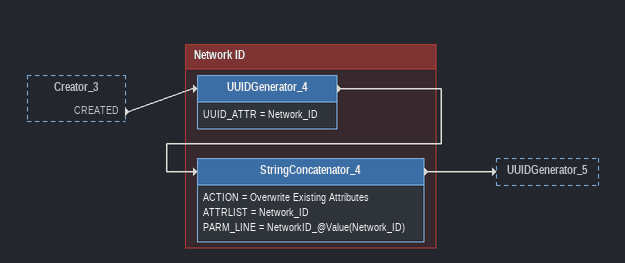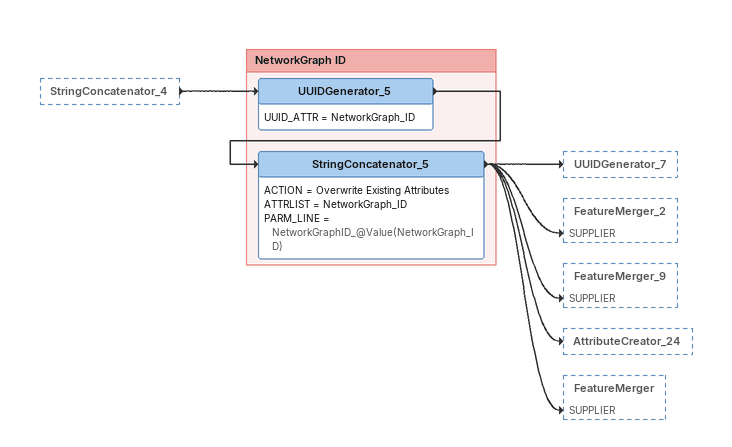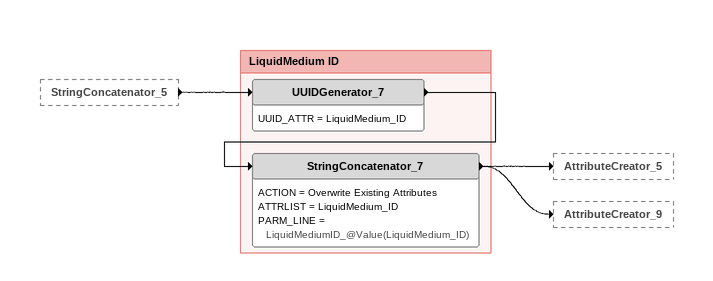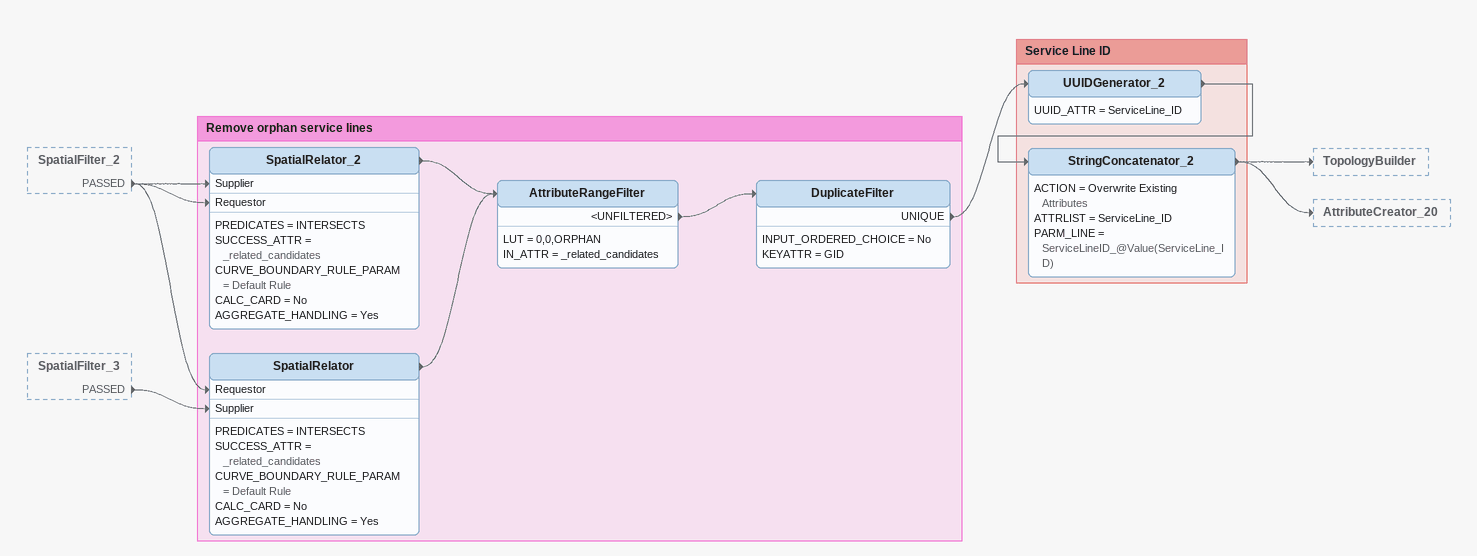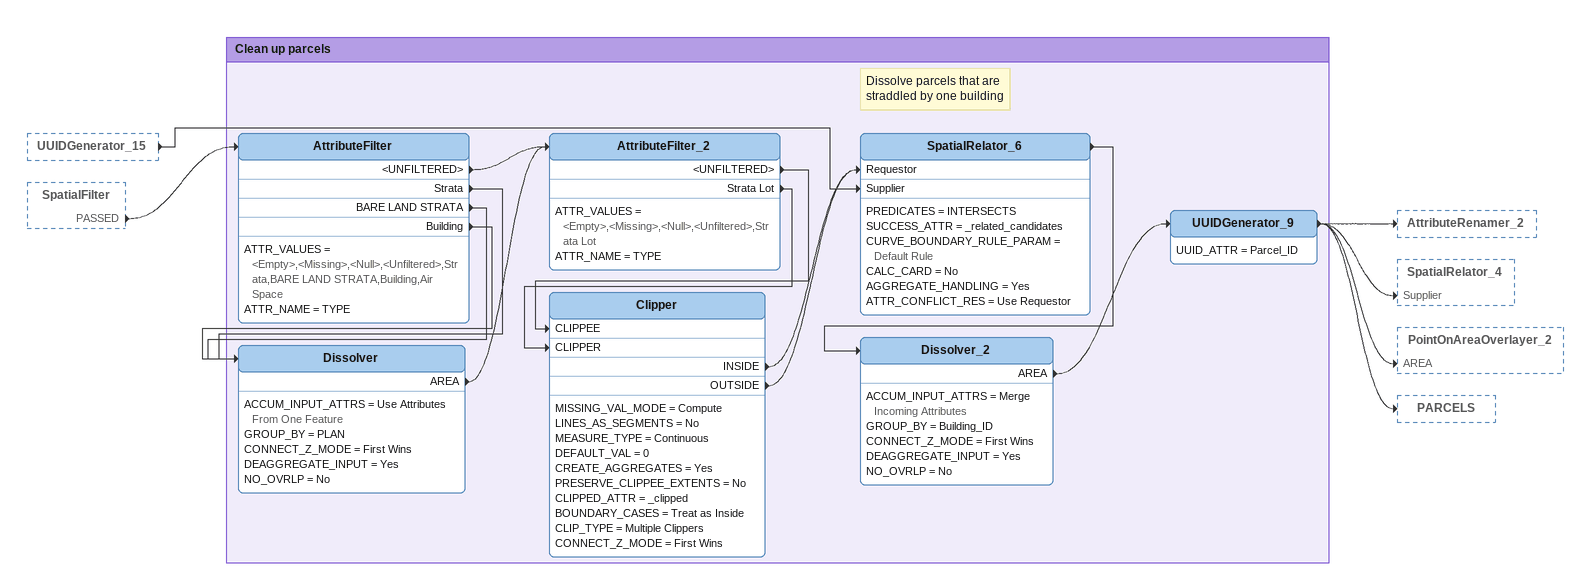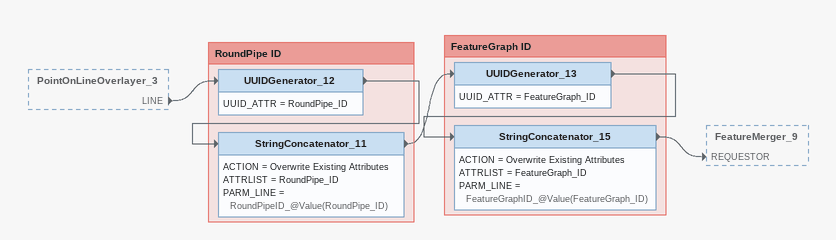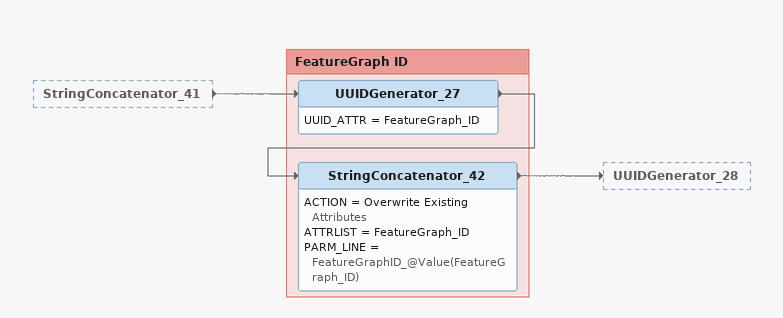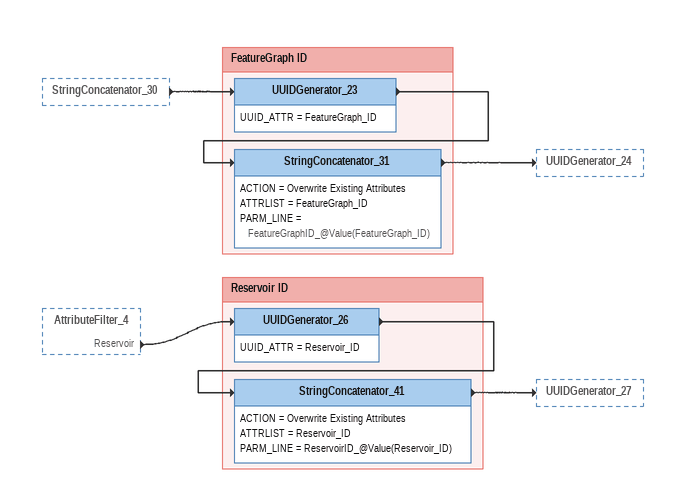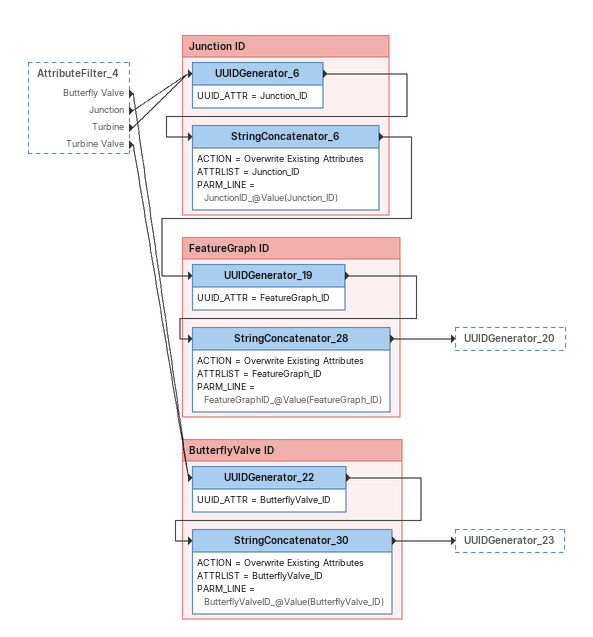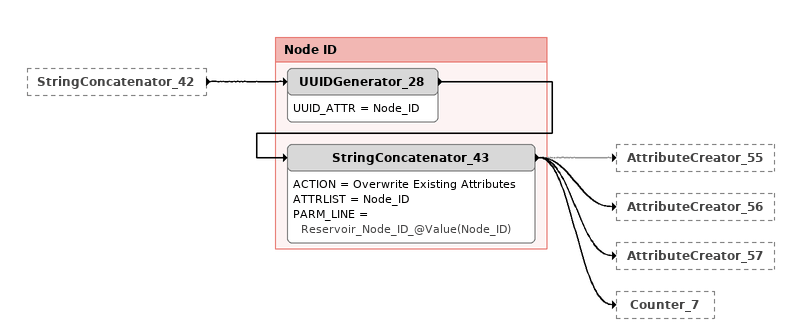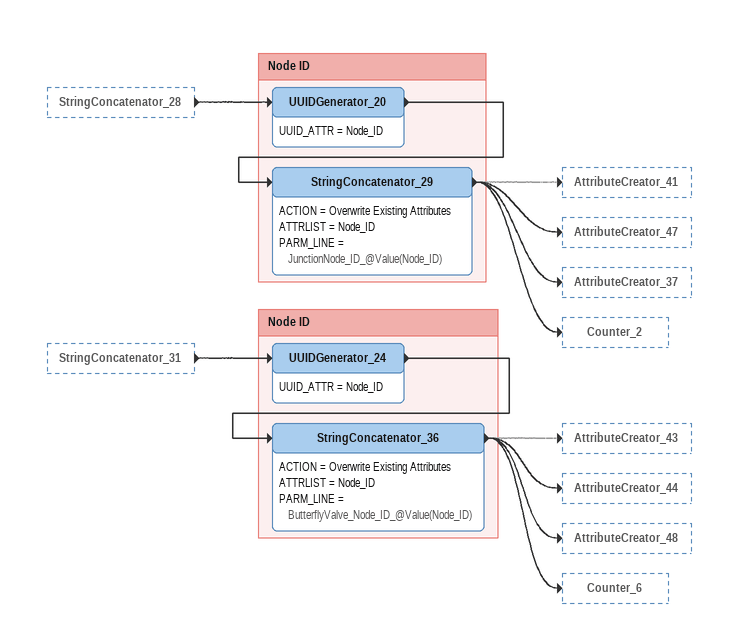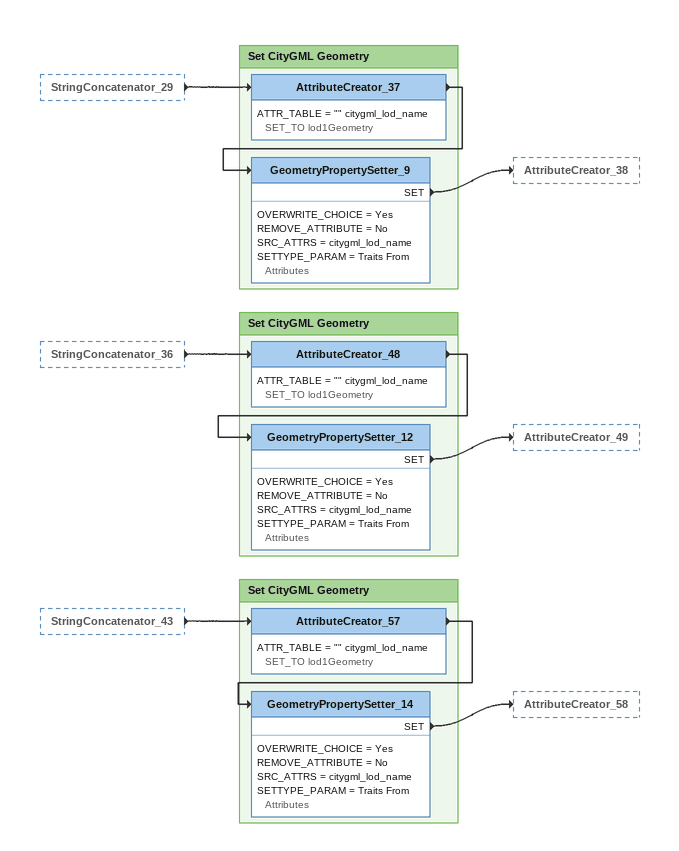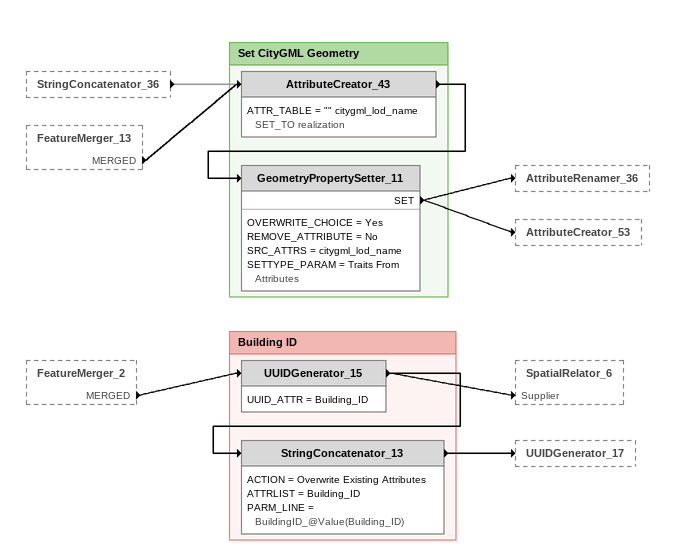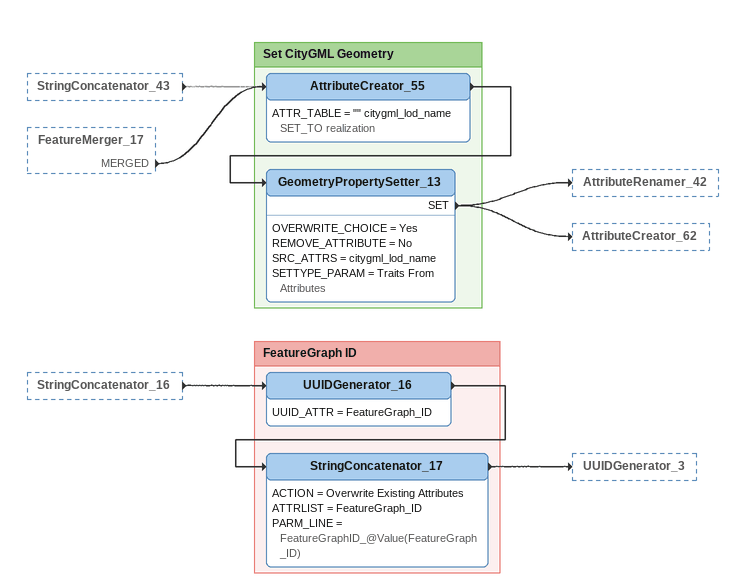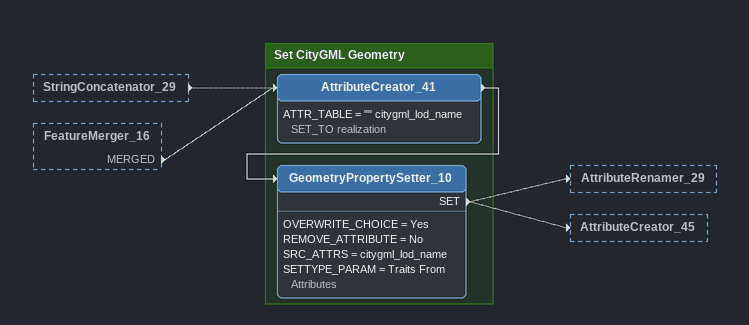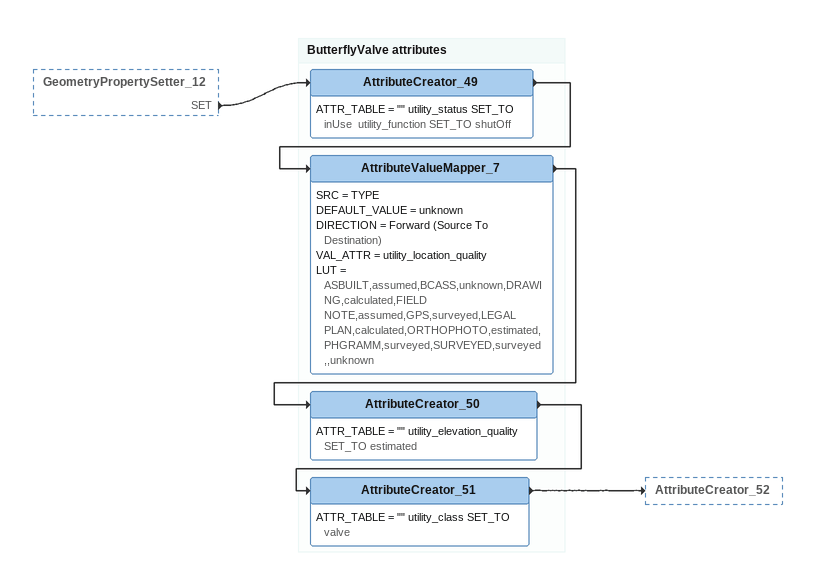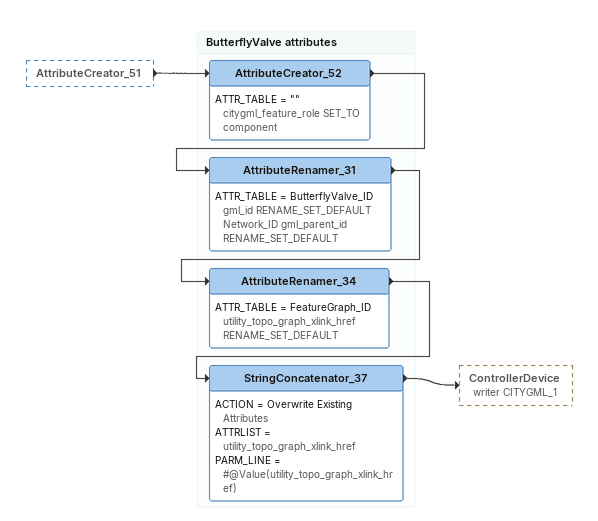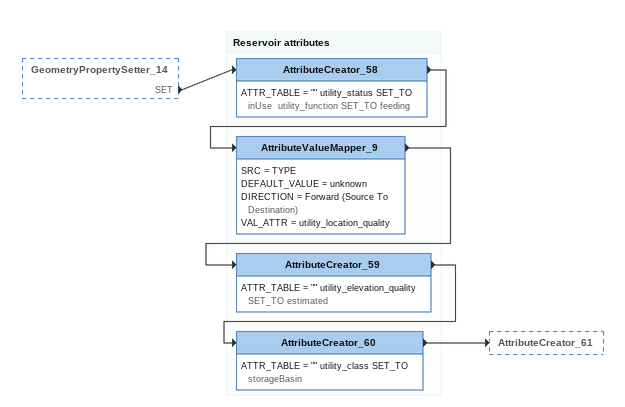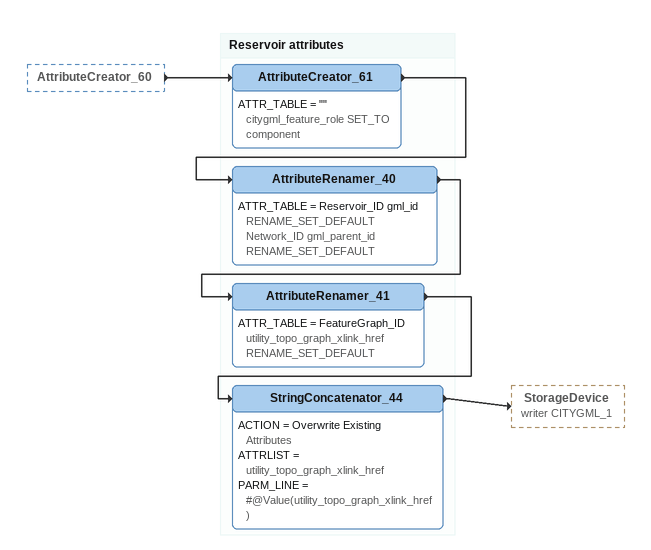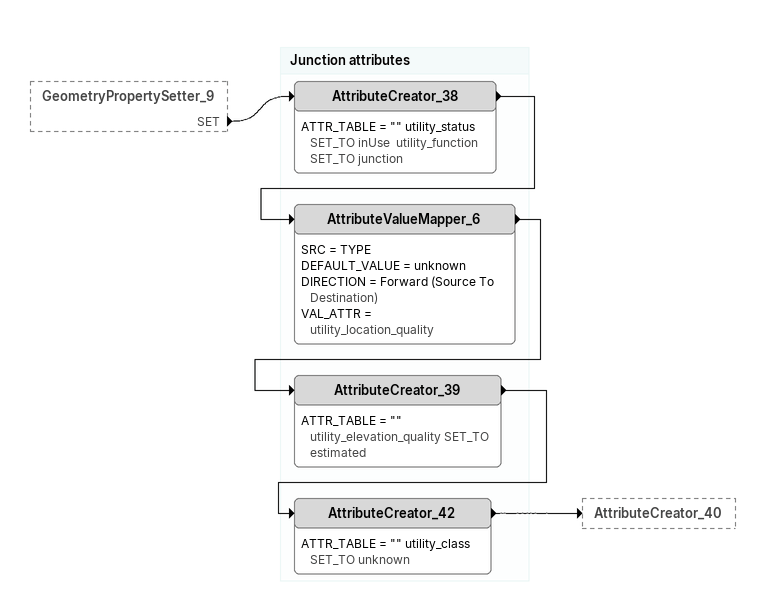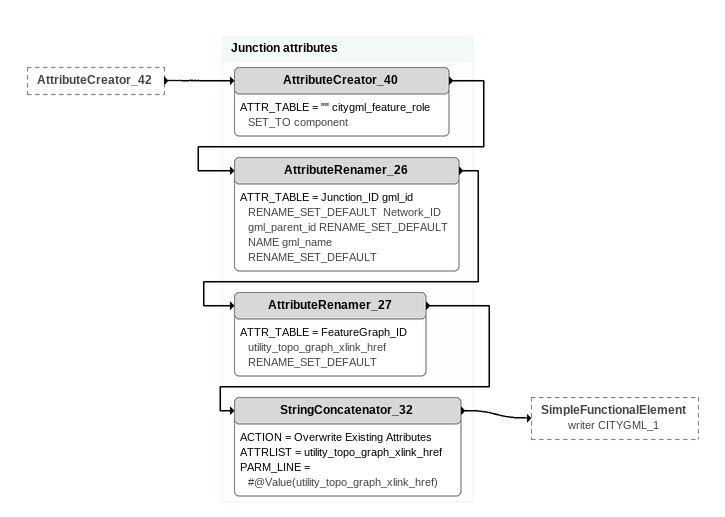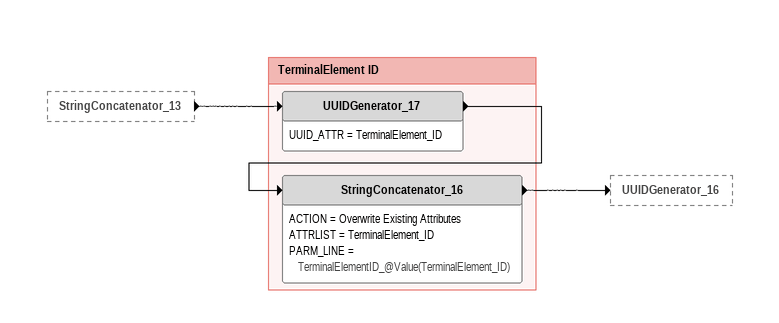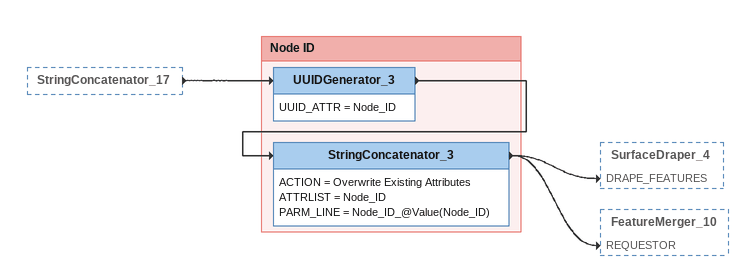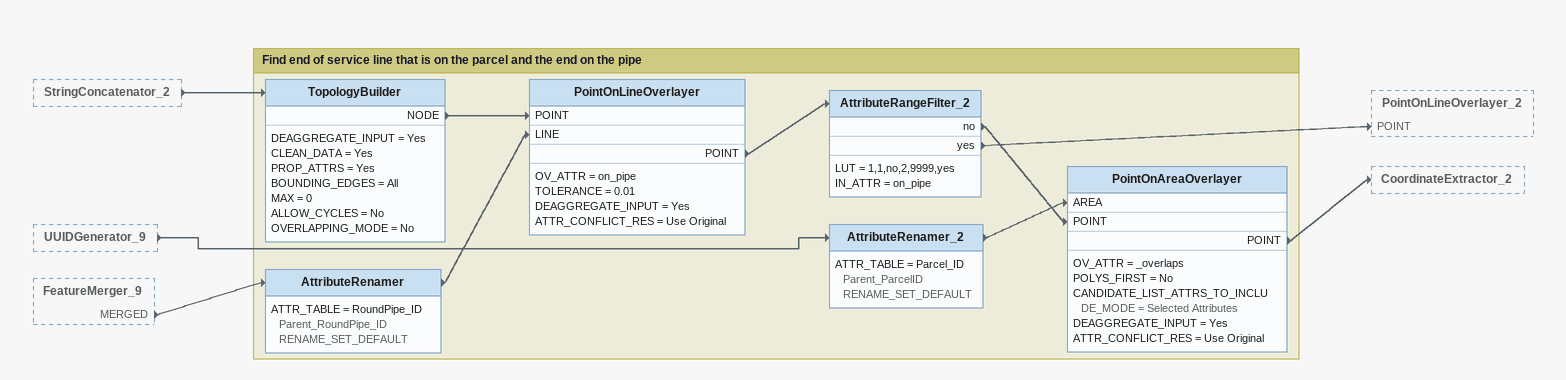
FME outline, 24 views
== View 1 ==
Creator_3 [outside]
    CREATED -> UUIDGenerator_4

Bookmark: Network ID
UUIDGenerator_4
    UUID_ATTR = Network_ID
    -> StringConcatenator_4
StringConcatenator_4
    ACTION = Overwrite Existing Attributes
    ATTRLIST = Network_ID
    PARM_LINE = NetworkID_@Value(Network_ID)
    -> UUIDGenerator_5

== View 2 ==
StringConcatenator_4 [outside]
    -> UUIDGenerator_5

Bookmark: NetworkGraph ID
UUIDGenerator_5
    UUID_ATTR = NetworkGraph_ID
    -> StringConcatenator_5
StringConcatenator_5
    ACTION = Overwrite Existing Attributes
    ATTRLIST = NetworkGraph_ID
    PARM_LINE = NetworkGraphID_@Value(NetworkGraph_ID)
    -> UUIDGenerator_7
    -> FeatureMerger_2 [SUPPLIER]
    -> FeatureMerger_9 [SUPPLIER]
    -> AttributeCreator_24
    -> FeatureMerger [SUPPLIER]

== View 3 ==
StringConcatenator_5 [outside]
    -> UUIDGenerator_7

Bookmark: LiquidMedium ID
UUIDGenerator_7
    UUID_ATTR = LiquidMedium_ID
    -> StringConcatenator_7
StringConcatenator_7
    ACTION = Overwrite Existing Attributes
    ATTRLIST = LiquidMedium_ID
    PARM_LINE = LiquidMediumID_@Value(LiquidMedium_ID)
    -> AttributeCreator_5
    -> AttributeCreator_9

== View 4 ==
SpatialFilter_2 [outside]
    PASSED -> SpatialRelator_2 [Supplier]
    PASSED -> SpatialRelator_2 [Requestor]
    PASSED -> SpatialRelator [Requestor]
SpatialFilter_3 [outside]
    PASSED -> SpatialRelator [Supplier]

Bookmark: Remove orphan service lines
SpatialRelator_2
    PREDICATES = INTERSECTS
    SUCCESS_ATTR = _related_candidates
    CURVE_BOUNDARY_RULE_PARAM = Default Rule
    CALC_CARD = No
    AGGREGATE_HANDLING = Yes
    -> AttributeRangeFilter
SpatialRelator
    PREDICATES = INTERSECTS
    SUCCESS_ATTR = _related_candidates
    CURVE_BOUNDARY_RULE_PARAM = Default Rule
    CALC_CARD = No
    AGGREGATE_HANDLING = Yes
    -> AttributeRangeFilter
AttributeRangeFilter
    LUT = 0,0,ORPHAN
    IN_ATTR = _related_candidates
    <UNFILTERED> -> DuplicateFilter
DuplicateFilter
    INPUT_ORDERED_CHOICE = No
    KEYATTR = GID
    UNIQUE -> UUIDGenerator_2

Bookmark: Service Line ID
UUIDGenerator_2
    UUID_ATTR = ServiceLine_ID
    -> StringConcatenator_2
StringConcatenator_2
    ACTION = Overwrite Existing Attributes
    ATTRLIST = ServiceLine_ID
    PARM_LINE = ServiceLineID_@Value(ServiceLine_ID)
    -> TopologyBuilder
    -> AttributeCreator_20

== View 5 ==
UUIDGenerator_15 [outside]
    -> SpatialRelator_6 [Supplier]
SpatialFilter [outside]
    PASSED -> AttributeFilter

Bookmark: Clean up parcels
AttributeFilter
    ATTR_VALUES = <Empty>,<Missing>,<Null>,<Unfiltered>,Strata,BARE LAND STRATA,Building,Air Space
    ATTR_NAME = TYPE
    <UNFILTERED> -> AttributeFilter_2
    Strata -> Dissolver
    BARE LAND STRATA -> Dissolver
    Building -> Dissolver
Dissolver
    ACCUM_INPUT_ATTRS = Use Attributes From One Feature
    GROUP_BY = PLAN
    CONNECT_Z_MODE = First Wins
    DEAGGREGATE_INPUT = Yes
    NO_OVRLP = No
    AREA -> AttributeFilter_2
AttributeFilter_2
    ATTR_VALUES = <Empty>,<Missing>,<Null>,<Unfiltered>,Strata Lot
    ATTR_NAME = TYPE
    <UNFILTERED> -> Clipper [CLIPPEE]
    Strata Lot -> Clipper [CLIPPER]
Clipper
    MISSING_VAL_MODE = Compute
    LINES_AS_SEGMENTS = No
    MEASURE_TYPE = Continuous
    DEFAULT_VAL = 0
    CREATE_AGGREGATES = Yes
    PRESERVE_CLIPPEE_EXTENTS = No
    CLIPPED_ATTR = _clipped
    BOUNDARY_CASES = Treat as Inside
    CLIP_TYPE = Multiple Clippers
    CONNECT_Z_MODE = First Wins
    INSIDE -> SpatialRelator_6 [Requestor]
    OUTSIDE -> SpatialRelator_6 [Requestor]
Note: Dissolve parcels that are / straddled by one building
SpatialRelator_6
    PREDICATES = INTERSECTS
    SUCCESS_ATTR = _related_candidates
    CURVE_BOUNDARY_RULE_PARAM = Default Rule
    CALC_CARD = No
    AGGREGATE_HANDLING = Yes
    ATTR_CONFLICT_RES = Use Requestor
    -> Dissolver_2
Dissolver_2
    ACCUM_INPUT_ATTRS = Merge Incoming Attributes
    GROUP_BY = Building_ID
    CONNECT_Z_MODE = First Wins
    DEAGGREGATE_INPUT = Yes
    NO_OVRLP = No
    AREA -> UUIDGenerator_9
UUIDGenerator_9
    UUID_ATTR = Parcel_ID
    -> AttributeRenamer_2
    -> SpatialRelator_4 [Supplier]
    -> PointOnAreaOverlayer_2 [AREA]
    -> PARCELS

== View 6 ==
PointOnLineOverlayer_3 [outside]
    LINE -> UUIDGenerator_12

Bookmark: RoundPipe ID
UUIDGenerator_12
    UUID_ATTR = RoundPipe_ID
    -> StringConcatenator_11
StringConcatenator_11
    ACTION = Overwrite Existing Attributes
    ATTRLIST = RoundPipe_ID
    PARM_LINE = RoundPipeID_@Value(RoundPipe_ID)
    -> UUIDGenerator_13

Bookmark: FeatureGraph ID
UUIDGenerator_13
    UUID_ATTR = FeatureGraph_ID
    -> StringConcatenator_15
StringConcatenator_15
    ACTION = Overwrite Existing Attributes
    ATTRLIST = FeatureGraph_ID
    PARM_LINE = FeatureGraphID_@Value(FeatureGraph_ID)
    -> FeatureMerger_9 [REQUESTOR]

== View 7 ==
StringConcatenator_41 [outside]
    -> UUIDGenerator_27

Bookmark: FeatureGraph ID
UUIDGenerator_27
    UUID_ATTR = FeatureGraph_ID
    -> StringConcatenator_42
StringConcatenator_42
    ACTION = Overwrite Existing Attributes
    ATTRLIST = FeatureGraph_ID
    PARM_LINE = FeatureGraphID_@Value(FeatureGraph_ID)
    -> UUIDGenerator_28

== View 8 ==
StringConcatenator_30 [outside]
    -> UUIDGenerator_23
AttributeFilter_4 [outside]
    Reservoir -> UUIDGenerator_26

Bookmark: FeatureGraph ID
UUIDGenerator_23
    UUID_ATTR = FeatureGraph_ID
    -> StringConcatenator_31
StringConcatenator_31
    ACTION = Overwrite Existing Attributes
    ATTRLIST = FeatureGraph_ID
    PARM_LINE = FeatureGraphID_@Value(FeatureGraph_ID)
    -> UUIDGenerator_24

Bookmark: Reservoir ID
UUIDGenerator_26
    UUID_ATTR = Reservoir_ID
    -> StringConcatenator_41
StringConcatenator_41
    ACTION = Overwrite Existing Attributes
    ATTRLIST = Reservoir_ID
    PARM_LINE = ReservoirID_@Value(Reservoir_ID)
    -> UUIDGenerator_27

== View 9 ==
AttributeFilter_4 [outside]
    Butterfly Valve -> UUIDGenerator_22
    Junction -> UUIDGenerator_6
    Turbine -> UUIDGenerator_6
    Turbine Valve -> UUIDGenerator_22

Bookmark: Junction ID
UUIDGenerator_6
    UUID_ATTR = Junction_ID
    -> StringConcatenator_6
StringConcatenator_6
    ACTION = Overwrite Existing Attributes
    ATTRLIST = Junction_ID
    PARM_LINE = JunctionID_@Value(Junction_ID)
    -> UUIDGenerator_19

Bookmark: FeatureGraph ID
UUIDGenerator_19
    UUID_ATTR = FeatureGraph_ID
    -> StringConcatenator_28
StringConcatenator_28
    ACTION = Overwrite Existing Attributes
    ATTRLIST = FeatureGraph_ID
    PARM_LINE = FeatureGraphID_@Value(FeatureGraph_ID)
    -> UUIDGenerator_20

Bookmark: ButterflyValve ID
UUIDGenerator_22
    UUID_ATTR = ButterflyValve_ID
    -> StringConcatenator_30
StringConcatenator_30
    ACTION = Overwrite Existing Attributes
    ATTRLIST = ButterflyValve_ID
    PARM_LINE = ButterflyValveID_@Value(ButterflyValve_ID)
    -> UUIDGenerator_23

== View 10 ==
StringConcatenator_42 [outside]
    -> UUIDGenerator_28

Bookmark: Node ID
UUIDGenerator_28
    UUID_ATTR = Node_ID
    -> StringConcatenator_43
StringConcatenator_43
    ACTION = Overwrite Existing Attributes
    ATTRLIST = Node_ID
    PARM_LINE = Reservoir_Node_ID_@Value(Node_ID)
    -> AttributeCreator_55 [off]
    -> AttributeCreator_56
    -> AttributeCreator_57
    -> Counter_7

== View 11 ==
StringConcatenator_28 [outside]
    -> UUIDGenerator_20
StringConcatenator_31 [outside]
    -> UUIDGenerator_24

Bookmark: Node ID
UUIDGenerator_20
    UUID_ATTR = Node_ID
    -> StringConcatenator_29
StringConcatenator_29
    ACTION = Overwrite Existing Attributes
    ATTRLIST = Node_ID
    PARM_LINE = JunctionNode_ID_@Value(Node_ID)
    -> AttributeCreator_41 [off]
    -> AttributeCreator_47
    -> AttributeCreator_37
    -> Counter_2

Bookmark: Node ID
UUIDGenerator_24
    UUID_ATTR = Node_ID
    -> StringConcatenator_36
StringConcatenator_36
    ACTION = Overwrite Existing Attributes
    ATTRLIST = Node_ID
    PARM_LINE = ButterflyValve_Node_ID_@Value(Node_ID)
    -> AttributeCreator_43 [off]
    -> AttributeCreator_44
    -> AttributeCreator_48
    -> Counter_6

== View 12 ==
StringConcatenator_29 [outside]
    -> AttributeCreator_37
StringConcatenator_36 [outside]
    -> AttributeCreator_48
StringConcatenator_43 [outside]
    -> AttributeCreator_57

Bookmark: Set CityGML Geometry
AttributeCreator_37
    ATTR_TABLE = "" citygml_lod_name SET_TO lod1Geometry
    -> GeometryPropertySetter_9
GeometryPropertySetter_9
    OVERWRITE_CHOICE = Yes
    REMOVE_ATTRIBUTE = No
    SRC_ATTRS = citygml_lod_name
    SETTYPE_PARAM = Traits From Attributes
    SET -> AttributeCreator_38

Bookmark: Set CityGML Geometry
AttributeCreator_48
    ATTR_TABLE = "" citygml_lod_name SET_TO lod1Geometry
    -> GeometryPropertySetter_12
GeometryPropertySetter_12
    OVERWRITE_CHOICE = Yes
    REMOVE_ATTRIBUTE = No
    SRC_ATTRS = citygml_lod_name
    SETTYPE_PARAM = Traits From Attributes
    SET -> AttributeCreator_49

Bookmark: Set CityGML Geometry
AttributeCreator_57
    ATTR_TABLE = "" citygml_lod_name SET_TO lod1Geometry
    -> GeometryPropertySetter_14
GeometryPropertySetter_14
    OVERWRITE_CHOICE = Yes
    REMOVE_ATTRIBUTE = No
    SRC_ATTRS = citygml_lod_name
    SETTYPE_PARAM = Traits From Attributes
    SET -> AttributeCreator_58

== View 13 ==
StringConcatenator_36 [outside]
    -> AttributeCreator_43 [off]
FeatureMerger_13 [outside]
    MERGED -> AttributeCreator_43
FeatureMerger_2 [outside]
    MERGED -> UUIDGenerator_15

Bookmark: Set CityGML Geometry
AttributeCreator_43
    ATTR_TABLE = "" citygml_lod_name SET_TO realization
    -> GeometryPropertySetter_11
GeometryPropertySetter_11
    OVERWRITE_CHOICE = Yes
    REMOVE_ATTRIBUTE = No
    SRC_ATTRS = citygml_lod_name
    SETTYPE_PARAM = Traits From Attributes
    SET -> AttributeRenamer_36
    SET -> AttributeCreator_53

Bookmark: Building ID
UUIDGenerator_15
    UUID_ATTR = Building_ID
    -> StringConcatenator_13
    -> SpatialRelator_6 [Supplier]
StringConcatenator_13
    ACTION = Overwrite Existing Attributes
    ATTRLIST = Building_ID
    PARM_LINE = BuildingID_@Value(Building_ID)
    -> UUIDGenerator_17

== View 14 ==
StringConcatenator_43 [outside]
    -> AttributeCreator_55 [off]
FeatureMerger_17 [outside]
    MERGED -> AttributeCreator_55
StringConcatenator_16 [outside]
    -> UUIDGenerator_16

Bookmark: Set CityGML Geometry
AttributeCreator_55
    ATTR_TABLE = "" citygml_lod_name SET_TO realization
    -> GeometryPropertySetter_13
GeometryPropertySetter_13
    OVERWRITE_CHOICE = Yes
    REMOVE_ATTRIBUTE = No
    SRC_ATTRS = citygml_lod_name
    SETTYPE_PARAM = Traits From Attributes
    SET -> AttributeRenamer_42
    SET -> AttributeCreator_62

Bookmark: FeatureGraph ID
UUIDGenerator_16
    UUID_ATTR = FeatureGraph_ID
    -> StringConcatenator_17
StringConcatenator_17
    ACTION = Overwrite Existing Attributes
    ATTRLIST = FeatureGraph_ID
    PARM_LINE = FeatureGraphID_@Value(FeatureGraph_ID)
    -> UUIDGenerator_3

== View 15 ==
StringConcatenator_29 [outside]
    -> AttributeCreator_41 [off]
FeatureMerger_16 [outside]
    MERGED -> AttributeCreator_41

Bookmark: Set CityGML Geometry
AttributeCreator_41
    ATTR_TABLE = "" citygml_lod_name SET_TO realization
    -> GeometryPropertySetter_10
GeometryPropertySetter_10
    OVERWRITE_CHOICE = Yes
    REMOVE_ATTRIBUTE = No
    SRC_ATTRS = citygml_lod_name
    SETTYPE_PARAM = Traits From Attributes
    SET -> AttributeRenamer_29
    SET -> AttributeCreator_45

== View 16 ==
GeometryPropertySetter_12 [outside]
    SET -> AttributeCreator_49

Bookmark: ButterflyValve attributes
AttributeCreator_49
    ATTR_TABLE = "" utility_status SET_TO inUse  utility_function SET_TO shutOff
    -> AttributeValueMapper_7
AttributeValueMapper_7
    SRC = TYPE
    DEFAULT_VALUE = unknown
    DIRECTION = Forward (Source To Destination)
    VAL_ATTR = utility_location_quality
    LUT = ASBUILT,assumed,BCASS,unknown,DRAWING,calculated,FIELD NOTE,assumed,GPS,surveyed,LEGAL PLAN,calculated,ORTHOPHOTO,estimated,PHGRAMM,surveyed,SURVEYED,surveyed,,unknown
    -> AttributeCreator_50
AttributeCreator_50
    ATTR_TABLE = "" utility_elevation_quality SET_TO estimated
    -> AttributeCreator_51
AttributeCreator_51
    ATTR_TABLE = "" utility_class SET_TO valve
    -> AttributeCreator_52

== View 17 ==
AttributeCreator_51 [outside]
    -> AttributeCreator_52

Bookmark: ButterflyValve attributes
AttributeCreator_52
    ATTR_TABLE = "" citygml_feature_role SET_TO component
    -> AttributeRenamer_31
AttributeRenamer_31
    ATTR_TABLE = ButterflyValve_ID gml_id RENAME_SET_DEFAULT  Network_ID gml_parent_id RENAME_SET_DEFAULT
    -> AttributeRenamer_34
AttributeRenamer_34
    ATTR_TABLE = FeatureGraph_ID utility_topo_graph_xlink_href RENAME_SET_DEFAULT
    -> StringConcatenator_37
StringConcatenator_37
    ACTION = Overwrite Existing Attributes
    ATTRLIST = utility_topo_graph_xlink_href
    PARM_LINE = #@Value(utility_topo_graph_xlink_href)
    -> ControllerDevice (writer CITYGML_1)

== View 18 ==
GeometryPropertySetter_14 [outside]
    SET -> AttributeCreator_58

Bookmark: Reservoir attributes
AttributeCreator_58
    ATTR_TABLE = "" utility_status SET_TO inUse  utility_function SET_TO feeding
    -> AttributeValueMapper_9
AttributeValueMapper_9
    SRC = TYPE
    DEFAULT_VALUE = unknown
    DIRECTION = Forward (Source To Destination)
    VAL_ATTR = utility_location_quality
    -> AttributeCreator_59
AttributeCreator_59
    ATTR_TABLE = "" utility_elevation_quality SET_TO estimated
    -> AttributeCreator_60
AttributeCreator_60
    ATTR_TABLE = "" utility_class SET_TO storageBasin
    -> AttributeCreator_61

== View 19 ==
AttributeCreator_60 [outside]
    -> AttributeCreator_61

Bookmark: Reservoir attributes
AttributeCreator_61
    ATTR_TABLE = "" citygml_feature_role SET_TO component
    -> AttributeRenamer_40
AttributeRenamer_40
    ATTR_TABLE = Reservoir_ID gml_id RENAME_SET_DEFAULT  Network_ID gml_parent_id RENAME_SET_DEFAULT
    -> AttributeRenamer_41
AttributeRenamer_41
    ATTR_TABLE = FeatureGraph_ID utility_topo_graph_xlink_href RENAME_SET_DEFAULT
    -> StringConcatenator_44
StringConcatenator_44
    ACTION = Overwrite Existing Attributes
    ATTRLIST = utility_topo_graph_xlink_href
    PARM_LINE = #@Value(utility_topo_graph_xlink_href)
    -> StorageDevice (writer CITYGML_1)

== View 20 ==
GeometryPropertySetter_9 [outside]
    SET -> AttributeCreator_38

Bookmark: Junction attributes
AttributeCreator_38
    ATTR_TABLE = "" utility_status SET_TO inUse  utility_function SET_TO junction
    -> AttributeValueMapper_6
AttributeValueMapper_6
    SRC = TYPE
    DEFAULT_VALUE = unknown
    DIRECTION = Forward (Source To Destination)
    VAL_ATTR = utility_location_quality
    -> AttributeCreator_39
AttributeCreator_39
    ATTR_TABLE = "" utility_elevation_quality SET_TO estimated
    -> AttributeCreator_42
AttributeCreator_42
    ATTR_TABLE = "" utility_class SET_TO unknown
    -> AttributeCreator_40

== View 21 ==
AttributeCreator_42 [outside]
    -> AttributeCreator_40

Bookmark: Junction attributes
AttributeCreator_40
    ATTR_TABLE = "" citygml_feature_role SET_TO component
    -> AttributeRenamer_26
AttributeRenamer_26
    ATTR_TABLE = Junction_ID gml_id RENAME_SET_DEFAULT  Network_ID gml_parent_id RENAME_SET_DEFAULT  NAME gml_name RENAME_SET_DEFAULT
    -> AttributeRenamer_27
AttributeRenamer_27
    ATTR_TABLE = FeatureGraph_ID utility_topo_graph_xlink_href RENAME_SET_DEFAULT
    -> StringConcatenator_32
StringConcatenator_32
    ACTION = Overwrite Existing Attributes
    ATTRLIST = utility_topo_graph_xlink_href
    PARM_LINE = #@Value(utility_topo_graph_xlink_href)
    -> SimpleFunctionalElement (writer CITYGML_1)

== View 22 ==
StringConcatenator_13 [outside]
    -> UUIDGenerator_17

Bookmark: TerminalElement ID
UUIDGenerator_17
    UUID_ATTR = TerminalElement_ID
    -> StringConcatenator_16
StringConcatenator_16
    ACTION = Overwrite Existing Attributes
    ATTRLIST = TerminalElement_ID
    PARM_LINE = TerminalElementID_@Value(TerminalElement_ID)
    -> UUIDGenerator_16

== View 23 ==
StringConcatenator_17 [outside]
    -> UUIDGenerator_3

Bookmark: Node ID
UUIDGenerator_3
    UUID_ATTR = Node_ID
    -> StringConcatenator_3
StringConcatenator_3
    ACTION = Overwrite Existing Attributes
    ATTRLIST = Node_ID
    PARM_LINE = Node_ID_@Value(Node_ID)
    -> SurfaceDraper_4 [DRAPE_FEATURES]
    -> FeatureMerger_10 [REQUESTOR]

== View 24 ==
StringConcatenator_2 [outside]
    -> TopologyBuilder
UUIDGenerator_9 [outside]
    -> AttributeRenamer_2
FeatureMerger_9 [outside]
    MERGED -> AttributeRenamer

Bookmark: Find end of service line that is on the parcel and the end on the pipe
TopologyBuilder
    DEAGGREGATE_INPUT = Yes
    CLEAN_DATA = Yes
    PROP_ATTRS = Yes
    BOUNDING_EDGES = All
    MAX = 0
    ALLOW_CYCLES = No
    OVERLAPPING_MODE = No
    NODE -> PointOnLineOverlayer [POINT]
AttributeRenamer
    ATTR_TABLE = RoundPipe_ID Parent_RoundPipe_ID RENAME_SET_DEFAULT
    -> PointOnLineOverlayer [LINE]
PointOnLineOverlayer
    OV_ATTR = on_pipe
    TOLERANCE = 0.01
    DEAGGREGATE_INPUT = Yes
    ATTR_CONFLICT_RES = Use Original
    POINT -> AttributeRangeFilter_2
AttributeRangeFilter_2
    LUT = 1,1,no,2,9999,yes
    IN_ATTR = on_pipe
    no -> PointOnAreaOverlayer [POINT]
    yes -> PointOnLineOverlayer_2 [POINT]
AttributeRenamer_2
    ATTR_TABLE = Parcel_ID Parent_ParcelID RENAME_SET_DEFAULT
    -> PointOnAreaOverlayer [AREA]
PointOnAreaOverlayer
    OV_ATTR = _overlaps
    POLYS_FIRST = No
    CANDIDATE_LIST_ATTRS_TO_INCLUDE_MODE = Selected Attributes
    DEAGGREGATE_INPUT = Yes
    ATTR_CONFLICT_RES = Use Original
    POINT -> CoordinateExtractor_2
